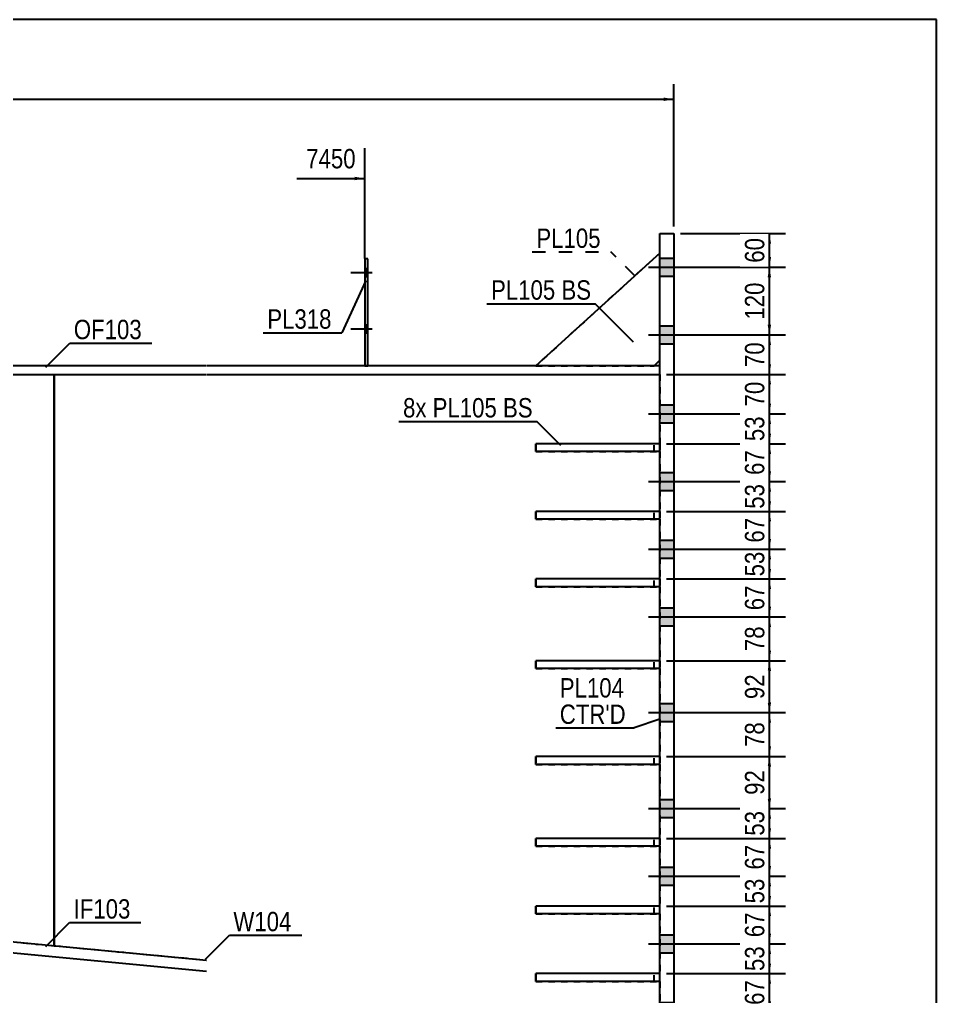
# Model space of a CAD drawing. Header units: millimetres. Extents: x -275 to 137, y -158 to 129.
# Drawn here: x 2 to 137.4, y -15 to 129.4 of the extents above; entities that cross this region are included whole.
import ezdxf

# ---------------------------------------------------------------- set-up
doc = ezdxf.new("R2010")
doc.units = ezdxf.units.MM
doc.linetypes.add('DXK_LINE_DOT1', pattern=[1.8814, 0.9407, -0.9407])
doc.linetypes.add('DXK_LINE_DOT2', pattern=[3.9198, 1.9599, -1.9599])
doc.styles.add('Arial Narrow', font='ARIALN.TTF', dxfattribs={"height": 0.2})

# ---------------------------------------------------------------- blocks, each defined once
blk = doc.blocks.new('Unknown-622979639-1210')
at = {"color": 5, "linetype": 'Continuous'}
for p, q in [((137.44, 129.41), (-272.56, 129.41)), ((137.44, -157.59), (137.44, 129.41))]:
    blk.add_line(p, q, dxfattribs=at)
blk = doc.blocks.new('Part-622979639-1772 - 1510')
at = {"color": 2, "linetype": 'Continuous'}
for p, q in [((53.41, 94.04), (52.99, 94.04)), ((52.99, 94.04), (52.99, 78.21)), ((53.41, 78.21), (53.41, 94.04))]:
    blk.add_line(p, q, dxfattribs=at)
at = {"color": 7, "linetype": 'DXK_LINE_DOT1'}
blk.add_line((52.99, 78.21), (53.41, 78.21), dxfattribs=at)
blk = doc.blocks.new('Part-622979639-1651 - 1510')
at = {"color": 7, "linetype": 'DXK_LINE_DOT1'}
for p, q in [((96.55, 46.71), (78.22, 46.71)), ((78.22, 46.71), (78.22, 45.54)), ((78.22, 45.54), (96.55, 45.54))]:
    blk.add_line(p, q, dxfattribs=at)
blk = doc.blocks.new('Part-622979639-1587 - 1510')
at = {"color": 7, "linetype": 'DXK_LINE_DOT1'}
for p, q in [((96.55, 94.87), (78.22, 78.21)), ((95.72, 78.21), (96.55, 79.04))]:
    blk.add_line(p, q, dxfattribs=at)
blk = doc.blocks.new('Part-622979639-1666 - 1510')
at = {"color": 2, "linetype": 'Continuous'}
for p, q in [((78.22, 19.29), (78.22, 20.46)), ((96.55, 20.46), (78.22, 20.46)), ((96.55, 19.29), (78.22, 19.29))]:
    blk.add_line(p, q, dxfattribs=at)
at = {"color": 7, "linetype": 'DXK_LINE_DOT1'}
for p, q in [((95.72, 19.29), (95.72, 20.46)), ((96.55, 20.46), (96.55, 19.29))]:
    blk.add_line(p, q, dxfattribs=at)
blk = doc.blocks.new('Part-622979639-1671 - 1510')
at = {"color": 7, "linetype": 'DXK_LINE_DOT1'}
for p, q in [((96.55, 20.46), (78.22, 20.46)), ((78.22, 20.46), (78.22, 19.29)), ((78.22, 19.29), (96.55, 19.29))]:
    blk.add_line(p, q, dxfattribs=at)
blk = doc.blocks.new('Part-622979639-1757 - 1510')
at = {"color": 2, "linetype": 'Continuous'}
for p, q in [((-17.94, 78.21), (-17.94, 76.96)), ((29.56, 78.21), (-17.94, 78.21)), ((96.55, 78.21), (29.66, 78.21)), ((-17.94, 76.96), (29.56, 76.96)), ((29.66, 76.96), (96.55, 76.96))]:
    blk.add_line(p, q, dxfattribs=at)
at = {"color": 7, "linetype": 'DXK_LINE_DOT1'}
blk.add_line((96.55, 76.96), (96.55, 78.21), dxfattribs=at)
blk = doc.blocks.new('Part-622979639-1565 - 1510')
at = {"color": 2, "linetype": 'Continuous'}
for p, q in [((96.55, 94.87), (78.22, 78.21)), ((95.72, 78.21), (96.55, 79.04))]:
    blk.add_line(p, q, dxfattribs=at)
at = {"color": 7, "linetype": 'DXK_LINE_DOT1'}
for p, q in [((96.55, 79.04), (96.55, 94.87)), ((78.22, 78.21), (95.72, 78.21))]:
    blk.add_line(p, q, dxfattribs=at)
blk = doc.blocks.new('Part-622979639-1794 - 1510')
at = {"color": 7, "linetype": 'DXK_LINE_DOT1'}
for p, q in [((-249.58, 76.96), (-195.58, 76.96)), ((-249.58, 39.46), (-249.58, 76.96)), ((-195.48, 76.96), (-148.3, 76.96)), ((-148.2, 76.96), (-40.7, 76.96)), ((-40.6, 76.96), (7.06, 76.96)), ((-249.33, 39.43), (-195.58, 34.38)), ((-195.48, 18.71), (-148.3, 14.27)), ((-148.2, 10.18), (-40.7, 0.07)), ((-40.6, -3.02), (7.06, -7.5))]:
    blk.add_line(p, q, dxfattribs=at)
at = {"color": 2, "linetype": 'Continuous'}
for p, q in [((7.06, -7.5), (7.06, 76.96)), ((-249.33, 39.43), (-249.58, 39.46))]:
    blk.add_line(p, q, dxfattribs=at)
blk = doc.blocks.new('Part-622979639-1609 - 1510')
at = {"color": 2, "linetype": 'Continuous'}
for p, q in [((78.22, 65.54), (78.22, 66.71)), ((96.55, 66.71), (78.22, 66.71)), ((96.55, 65.54), (78.22, 65.54))]:
    blk.add_line(p, q, dxfattribs=at)
at = {"color": 7, "linetype": 'DXK_LINE_DOT1'}
for p, q in [((95.72, 65.54), (95.72, 66.71)), ((96.55, 66.71), (96.55, 65.54))]:
    blk.add_line(p, q, dxfattribs=at)
blk = doc.blocks.new('Part-622979639-1631 - 1510')
at = {"color": 7, "linetype": 'DXK_LINE_DOT1'}
for p, q in [((96.55, 66.71), (78.22, 66.71)), ((78.22, 66.71), (78.22, 65.54)), ((78.22, 65.54), (96.55, 65.54))]:
    blk.add_line(p, q, dxfattribs=at)
blk = doc.blocks.new('Part-622979639-1636 - 1510')
at = {"color": 2, "linetype": 'Continuous'}
for p, q in [((78.22, 55.54), (78.22, 56.71)), ((96.55, 56.71), (78.22, 56.71)), ((96.55, 55.54), (78.22, 55.54))]:
    blk.add_line(p, q, dxfattribs=at)
at = {"color": 7, "linetype": 'DXK_LINE_DOT1'}
for p, q in [((95.72, 55.54), (95.72, 56.71)), ((96.55, 56.71), (96.55, 55.54))]:
    blk.add_line(p, q, dxfattribs=at)
blk = doc.blocks.new('Part-622979639-1641 - 1510')
at = {"color": 7, "linetype": 'DXK_LINE_DOT1'}
for p, q in [((96.55, 56.71), (78.22, 56.71)), ((78.22, 56.71), (78.22, 55.54)), ((78.22, 55.54), (96.55, 55.54))]:
    blk.add_line(p, q, dxfattribs=at)
blk = doc.blocks.new('Part-622979639-1646 - 1510')
at = {"color": 2, "linetype": 'Continuous'}
for p, q in [((78.22, 45.54), (78.22, 46.71)), ((96.55, 46.71), (78.22, 46.71)), ((96.55, 45.54), (78.22, 45.54))]:
    blk.add_line(p, q, dxfattribs=at)
at = {"color": 7, "linetype": 'DXK_LINE_DOT1'}
for p, q in [((95.72, 45.54), (95.72, 46.71)), ((96.55, 46.71), (96.55, 45.54))]:
    blk.add_line(p, q, dxfattribs=at)
blk = doc.blocks.new('Part-622979639-1656 - 1510')
at = {"color": 2, "linetype": 'Continuous'}
for p, q in [((78.22, 33.46), (78.22, 34.62)), ((96.55, 34.62), (78.22, 34.62)), ((96.55, 33.46), (78.22, 33.46))]:
    blk.add_line(p, q, dxfattribs=at)
at = {"color": 7, "linetype": 'DXK_LINE_DOT1'}
for p, q in [((95.72, 33.46), (95.72, 34.62)), ((96.55, 34.62), (96.55, 33.46))]:
    blk.add_line(p, q, dxfattribs=at)
blk = doc.blocks.new('Part-622979639-1661 - 1510')
at = {"color": 7, "linetype": 'DXK_LINE_DOT1'}
for p, q in [((96.55, 34.62), (78.22, 34.62)), ((78.22, 34.62), (78.22, 33.46)), ((78.22, 33.46), (96.55, 33.46))]:
    blk.add_line(p, q, dxfattribs=at)
blk = doc.blocks.new('Part-622979639-1676 - 1510')
at = {"color": 2, "linetype": 'Continuous'}
for p, q in [((78.22, 7.21), (78.22, 8.37)), ((96.55, 8.37), (78.22, 8.37)), ((96.55, 7.21), (78.22, 7.21))]:
    blk.add_line(p, q, dxfattribs=at)
at = {"color": 7, "linetype": 'DXK_LINE_DOT1'}
for p, q in [((95.72, 7.21), (95.72, 8.37)), ((96.55, 8.37), (96.55, 7.21))]:
    blk.add_line(p, q, dxfattribs=at)
blk = doc.blocks.new('Part-622979639-1681 - 1510')
at = {"color": 7, "linetype": 'DXK_LINE_DOT1'}
for p, q in [((96.55, 8.37), (78.22, 8.37)), ((78.22, 8.37), (78.22, 7.21)), ((78.22, 7.21), (96.55, 7.21))]:
    blk.add_line(p, q, dxfattribs=at)
blk = doc.blocks.new('Part-622979639-1686 - 1510')
at = {"color": 2, "linetype": 'Continuous'}
for p, q in [((78.22, -2.79), (78.22, -1.63)), ((96.55, -1.63), (78.22, -1.63)), ((96.55, -2.79), (78.22, -2.79))]:
    blk.add_line(p, q, dxfattribs=at)
at = {"color": 7, "linetype": 'DXK_LINE_DOT1'}
for p, q in [((95.72, -2.79), (95.72, -1.63)), ((96.55, -2.79), (96.55, -1.63))]:
    blk.add_line(p, q, dxfattribs=at)
blk = doc.blocks.new('Part-622979639-1691 - 1510')
at = {"color": 7, "linetype": 'DXK_LINE_DOT1'}
for p, q in [((96.55, -1.63), (78.22, -1.63)), ((78.22, -1.63), (78.22, -2.79)), ((78.22, -2.79), (96.55, -2.79))]:
    blk.add_line(p, q, dxfattribs=at)
blk = doc.blocks.new('Part-622979639-1706 - 1510')
at = {"color": 7, "linetype": 'DXK_LINE_DOT1'}
for p, q in [((96.55, -11.63), (78.22, -11.63)), ((78.22, -11.63), (78.22, -12.79)), ((78.22, -12.79), (96.55, -12.79)), ((95.72, -12.79), (95.72, -11.63)), ((96.55, -12.79), (96.55, -11.63))]:
    blk.add_line(p, q, dxfattribs=at)
blk = doc.blocks.new('Part-622979639-1711 - 1510')
at = {"color": 2, "linetype": 'Continuous'}
for p, q in [((78.22, -12.79), (78.22, -11.63)), ((96.55, -11.63), (78.22, -11.63)), ((96.55, -12.79), (78.22, -12.79))]:
    blk.add_line(p, q, dxfattribs=at)
blk = doc.blocks.new('Bolt-622979639-1713 - 1510')
at = {"linetype": 'Continuous'}
for points in [[(53.41, 91.37), (53.41, 92.54), (52.99, 92.54), (52.99, 91.37)], [(53.41, 91.37), (53.41, 92.54), (52.99, 92.54), (52.99, 91.37)], [(53.41, 83.04), (53.41, 84.21), (52.99, 84.21), (52.99, 83.04)], [(53.41, 83.04), (53.41, 84.21), (52.99, 84.21), (52.99, 83.04)]]:
    blk.add_hatch(color=3, dxfattribs=at).paths.add_polyline_path(points)
at = {"color": 3, "linetype": 'Continuous'}
for p, q in [((53.41, 92.54), (52.99, 92.54)), ((53.41, 92.54), (52.99, 92.54)), ((54.08, 91.96), (50.91, 91.96)), ((54.08, 91.96), (50.91, 91.96)), ((53.41, 91.37), (52.99, 91.37)), ((53.41, 91.37), (52.99, 91.37)), ((53.41, 84.21), (52.99, 84.21)), ((53.41, 84.21), (52.99, 84.21)), ((54.08, 83.62), (50.91, 83.62)), ((54.08, 83.62), (50.91, 83.62)), ((53.41, 83.04), (52.99, 83.04)), ((53.41, 83.04), (52.99, 83.04))]:
    blk.add_line(p, q, dxfattribs=at)
blk = doc.blocks.new('Part-622979639-1816 - 1510')
at = {"color": 2, "linetype": 'Continuous'}
for p, q in [((-18.1, -6.81), (-17.94, -5.15)), ((-17.94, -5.15), (29.56, -9.62)), ((29.56, -11.29), (-18.1, -6.81)), ((29.66, -16.75), (96.55, -23.04)), ((96.4, -24.7), (29.66, -18.42)), ((96.55, -23.04), (96.4, -24.7))]:
    blk.add_line(p, q, dxfattribs=at)
blk = doc.blocks.new('Bolt-622979639-1778 - 1510')
at = {"linetype": 'Continuous'}
for points in [[(96.55, 94.12), (96.55, 91.46), (98.64, 91.46), (98.64, 94.12)], [(96.55, 94.12), (96.55, 91.46), (98.64, 91.46), (98.64, 94.12)], [(96.55, 94.12), (96.55, 91.46), (98.64, 91.46), (98.64, 94.12)], [(96.55, 94.12), (96.55, 91.46), (98.64, 91.46), (98.64, 94.12)], [(96.55, 84.12), (96.55, 81.46), (98.64, 81.46), (98.64, 84.12)], [(96.55, 84.12), (96.55, 81.46), (98.64, 81.46), (98.64, 84.12)], [(96.55, 84.12), (96.55, 81.46), (98.64, 81.46), (98.64, 84.12)], [(96.55, 84.12), (96.55, 81.46), (98.64, 81.46), (98.64, 84.12)], [(96.55, 72.46), (96.55, 69.79), (98.64, 69.79), (98.64, 72.46)], [(96.55, 72.46), (96.55, 69.79), (98.64, 69.79), (98.64, 72.46)], [(96.55, 72.46), (96.55, 69.79), (98.64, 69.79), (98.64, 72.46)], [(96.55, 72.46), (96.55, 69.79), (98.64, 69.79), (98.64, 72.46)], [(96.55, 62.46), (96.55, 59.79), (98.64, 59.79), (98.64, 62.46)], [(96.55, 62.46), (96.55, 59.79), (98.64, 59.79), (98.64, 62.46)], [(96.55, 62.46), (96.55, 59.79), (98.64, 59.79), (98.64, 62.46)], [(96.55, 62.46), (96.55, 59.79), (98.64, 59.79), (98.64, 62.46)], [(96.55, 52.46), (96.55, 49.79), (98.64, 49.79), (98.64, 52.46)], [(96.55, 52.46), (96.55, 49.79), (98.64, 49.79), (98.64, 52.46)], [(96.55, 52.46), (96.55, 49.79), (98.64, 49.79), (98.64, 52.46)], [(96.55, 52.46), (96.55, 49.79), (98.64, 49.79), (98.64, 52.46)], [(96.55, 42.46), (96.55, 39.79), (98.64, 39.79), (98.64, 42.46)], [(96.55, 42.46), (96.55, 39.79), (98.64, 39.79), (98.64, 42.46)], [(96.55, 42.46), (96.55, 39.79), (98.64, 39.79), (98.64, 42.46)], [(96.55, 42.46), (96.55, 39.79), (98.64, 39.79), (98.64, 42.46)], [(96.55, 28.29), (96.55, 25.62), (98.64, 25.62), (98.64, 28.29)], [(96.55, 28.29), (96.55, 25.62), (98.64, 25.62), (98.64, 28.29)], [(96.55, 28.29), (96.55, 25.62), (98.64, 25.62), (98.64, 28.29)], [(96.55, 28.29), (96.55, 25.62), (98.64, 25.62), (98.64, 28.29)], [(96.55, 14.12), (96.55, 11.46), (98.64, 11.46), (98.64, 14.12)], [(96.55, 14.12), (96.55, 11.46), (98.64, 11.46), (98.64, 14.12)], [(96.55, 14.12), (96.55, 11.46), (98.64, 11.46), (98.64, 14.12)], [(96.55, 14.12), (96.55, 11.46), (98.64, 11.46), (98.64, 14.12)], [(96.55, 4.12), (96.55, 1.46), (98.64, 1.46), (98.64, 4.12)], [(96.55, 4.12), (96.55, 1.46), (98.64, 1.46), (98.64, 4.12)], [(96.55, 4.12), (96.55, 1.46), (98.64, 1.46), (98.64, 4.12)], [(96.55, 4.12), (96.55, 1.46), (98.64, 1.46), (98.64, 4.12)], [(96.55, -5.88), (96.55, -8.54), (98.64, -8.54), (98.64, -5.88)], [(96.55, -5.88), (96.55, -8.54), (98.64, -8.54), (98.64, -5.88)], [(96.55, -5.88), (96.55, -8.54), (98.64, -8.54), (98.64, -5.88)], [(96.55, -5.88), (96.55, -8.54), (98.64, -8.54), (98.64, -5.88)], [(96.55, -15.88), (96.55, -18.54), (98.64, -18.54), (98.64, -15.88)], [(96.55, -15.88), (96.55, -18.54), (98.64, -18.54), (98.64, -15.88)], [(96.55, -15.88), (96.55, -18.54), (98.64, -18.54), (98.64, -15.88)], [(96.55, -15.88), (96.55, -18.54), (98.64, -18.54), (98.64, -15.88)], [(96.55, -27.54), (96.55, -30.21), (98.64, -30.21), (98.64, -27.54)], [(96.55, -27.54), (96.55, -30.21), (98.64, -30.21), (98.64, -27.54)], [(96.55, -27.54), (96.55, -30.21), (98.64, -30.21), (98.64, -27.54)], [(96.55, -27.54), (96.55, -30.21), (98.64, -30.21), (98.64, -27.54)], [(96.55, -37.54), (96.55, -40.21), (98.64, -40.21), (98.64, -37.54)], [(96.55, -37.54), (96.55, -40.21), (98.64, -40.21), (98.64, -37.54)], [(96.55, -37.54), (96.55, -40.21), (98.64, -40.21), (98.64, -37.54)], [(96.55, -37.54), (96.55, -40.21), (98.64, -40.21), (98.64, -37.54)]]:
    blk.add_hatch(color=3, dxfattribs=at).paths.add_polyline_path(points)
at = {"color": 3, "linetype": 'Continuous'}
for p, q in [((96.55, 94.12), (98.64, 94.12)), ((96.55, 94.12), (98.64, 94.12)), ((96.55, 94.12), (98.64, 94.12)), ((96.55, 94.12), (98.64, 94.12)), ((94.91, 92.79), (104.89, 92.79)), ((94.91, 92.79), (104.89, 92.79)), ((94.91, 92.79), (104.89, 92.79)), ((94.91, 92.79), (104.89, 92.79)), ((96.55, 91.46), (98.64, 91.46)), ((96.55, 91.46), (98.64, 91.46)), ((96.55, 91.46), (98.64, 91.46)), ((96.55, 91.46), (98.64, 91.46)), ((96.55, 84.12), (98.64, 84.12)), ((96.55, 84.12), (98.64, 84.12)), ((96.55, 84.12), (98.64, 84.12)), ((96.55, 84.12), (98.64, 84.12)), ((94.91, 82.79), (104.89, 82.79)), ((94.91, 82.79), (104.89, 82.79)), ((94.91, 82.79), (104.89, 82.79)), ((94.91, 82.79), (104.89, 82.79)), ((96.55, 81.46), (98.64, 81.46)), ((96.55, 81.46), (98.64, 81.46)), ((96.55, 81.46), (98.64, 81.46)), ((96.55, 81.46), (98.64, 81.46)), ((96.55, 72.46), (98.64, 72.46)), ((96.55, 72.46), (98.64, 72.46)), ((96.55, 72.46), (98.64, 72.46)), ((96.55, 72.46), (98.64, 72.46)), ((94.91, 71.12), (104.89, 71.12)), ((94.91, 71.12), (104.89, 71.12)), ((94.91, 71.12), (104.89, 71.12)), ((94.91, 71.12), (104.89, 71.12)), ((96.55, 69.79), (98.64, 69.79)), ((96.55, 69.79), (98.64, 69.79)), ((96.55, 69.79), (98.64, 69.79)), ((96.55, 69.79), (98.64, 69.79)), ((96.55, 62.46), (98.64, 62.46)), ((96.55, 62.46), (98.64, 62.46)), ((96.55, 62.46), (98.64, 62.46)), ((96.55, 62.46), (98.64, 62.46)), ((94.91, 61.12), (104.89, 61.12)), ((94.91, 61.12), (104.89, 61.12)), ((94.91, 61.12), (104.89, 61.12)), ((94.91, 61.12), (104.89, 61.12)), ((96.55, 59.79), (98.64, 59.79)), ((96.55, 59.79), (98.64, 59.79)), ((96.55, 59.79), (98.64, 59.79)), ((96.55, 59.79), (98.64, 59.79)), ((96.55, 52.46), (98.64, 52.46)), ((96.55, 52.46), (98.64, 52.46)), ((96.55, 52.46), (98.64, 52.46)), ((96.55, 52.46), (98.64, 52.46)), ((94.91, 51.12), (104.89, 51.12)), ((94.91, 51.12), (104.89, 51.12)), ((94.91, 51.12), (104.89, 51.12)), ((94.91, 51.12), (104.89, 51.12)), ((96.55, 49.79), (98.64, 49.79)), ((96.55, 49.79), (98.64, 49.79)), ((96.55, 49.79), (98.64, 49.79)), ((96.55, 49.79), (98.64, 49.79)), ((96.55, 42.46), (98.64, 42.46)), ((96.55, 42.46), (98.64, 42.46)), ((96.55, 42.46), (98.64, 42.46)), ((96.55, 42.46), (98.64, 42.46)), ((94.91, 41.12), (104.89, 41.12)), ((94.91, 41.12), (104.89, 41.12)), ((94.91, 41.12), (104.89, 41.12)), ((94.91, 41.12), (104.89, 41.12)), ((96.55, 39.79), (98.64, 39.79)), ((96.55, 39.79), (98.64, 39.79)), ((96.55, 39.79), (98.64, 39.79)), ((96.55, 39.79), (98.64, 39.79)), ((96.55, 28.29), (98.64, 28.29)), ((96.55, 28.29), (98.64, 28.29)), ((96.55, 28.29), (98.64, 28.29)), ((96.55, 28.29), (98.64, 28.29)), ((94.91, 26.96), (104.89, 26.96)), ((94.91, 26.96), (104.89, 26.96)), ((94.91, 26.96), (104.89, 26.96)), ((94.91, 26.96), (104.89, 26.96)), ((96.55, 25.62), (98.64, 25.62)), ((96.55, 25.62), (98.64, 25.62)), ((96.55, 25.62), (98.64, 25.62)), ((96.55, 25.62), (98.64, 25.62)), ((96.55, 14.12), (98.64, 14.12)), ((96.55, 14.12), (98.64, 14.12)), ((96.55, 14.12), (98.64, 14.12)), ((96.55, 14.12), (98.64, 14.12)), ((94.91, 12.79), (104.89, 12.79)), ((94.91, 12.79), (104.89, 12.79)), ((94.91, 12.79), (104.89, 12.79)), ((94.91, 12.79), (104.89, 12.79)), ((96.55, 11.46), (98.64, 11.46)), ((96.55, 11.46), (98.64, 11.46)), ((96.55, 11.46), (98.64, 11.46)), ((96.55, 11.46), (98.64, 11.46)), ((96.55, 4.12), (98.64, 4.12)), ((96.55, 4.12), (98.64, 4.12)), ((96.55, 4.12), (98.64, 4.12)), ((96.55, 4.12), (98.64, 4.12)), ((94.91, 2.79), (104.89, 2.79)), ((94.91, 2.79), (104.89, 2.79)), ((94.91, 2.79), (104.89, 2.79)), ((94.91, 2.79), (104.89, 2.79)), ((96.55, 1.46), (98.64, 1.46)), ((96.55, 1.46), (98.64, 1.46)), ((96.55, 1.46), (98.64, 1.46)), ((96.55, 1.46), (98.64, 1.46)), ((94.91, -7.21), (104.89, -7.21)), ((94.91, -7.21), (104.89, -7.21)), ((94.91, -7.21), (104.89, -7.21)), ((94.91, -7.21), (104.89, -7.21)), ((96.55, -5.88), (98.64, -5.88)), ((96.55, -5.88), (98.64, -5.88)), ((96.55, -5.88), (98.64, -5.88)), ((96.55, -5.88), (98.64, -5.88)), ((96.55, -8.54), (98.64, -8.54)), ((96.55, -8.54), (98.64, -8.54)), ((96.55, -8.54), (98.64, -8.54)), ((96.55, -8.54), (98.64, -8.54)), ((96.55, -15.88), (98.64, -15.88)), ((96.55, -15.88), (98.64, -15.88)), ((96.55, -15.88), (98.64, -15.88)), ((96.55, -15.88), (98.64, -15.88)), ((94.91, -17.21), (104.89, -17.21)), ((94.91, -17.21), (104.89, -17.21)), ((94.91, -17.21), (104.89, -17.21)), ((94.91, -17.21), (104.89, -17.21)), ((96.55, -18.54), (98.64, -18.54)), ((96.55, -18.54), (98.64, -18.54)), ((96.55, -18.54), (98.64, -18.54)), ((96.55, -18.54), (98.64, -18.54)), ((94.91, -28.88), (104.89, -28.88)), ((94.91, -28.88), (104.89, -28.88)), ((94.91, -28.88), (104.89, -28.88)), ((94.91, -28.88), (104.89, -28.88)), ((96.55, -27.54), (98.64, -27.54)), ((96.55, -27.54), (98.64, -27.54)), ((96.55, -27.54), (98.64, -27.54)), ((96.55, -27.54), (98.64, -27.54)), ((96.55, -30.21), (98.64, -30.21)), ((96.55, -30.21), (98.64, -30.21)), ((96.55, -30.21), (98.64, -30.21)), ((96.55, -30.21), (98.64, -30.21)), ((96.55, -37.54), (98.64, -37.54)), ((96.55, -37.54), (98.64, -37.54)), ((96.55, -37.54), (98.64, -37.54)), ((96.55, -37.54), (98.64, -37.54)), ((94.91, -38.88), (104.89, -38.88)), ((94.91, -38.88), (104.89, -38.88)), ((94.91, -38.88), (104.89, -38.88)), ((94.91, -38.88), (104.89, -38.88)), ((96.55, -40.21), (98.64, -40.21)), ((96.55, -40.21), (98.64, -40.21)), ((96.55, -40.21), (98.64, -40.21)), ((96.55, -40.21), (98.64, -40.21))]:
    blk.add_line(p, q, dxfattribs=at)
blk = doc.blocks.new('Part-622979639-1921 - 1510')
at = {"color": 2, "linetype": 'Continuous'}
for p, q in [((96.55, 97.79), (98.64, 97.79)), ((96.55, -43.88), (96.55, 97.79)), ((98.64, 97.79), (98.64, -43.88)), ((98.64, -43.88), (96.55, -43.88))]:
    blk.add_line(p, q, dxfattribs=at)
blk = doc.blocks.new('Part-622979639-2056 - 1510')
at = {"color": 2, "linetype": 'Continuous'}
blk.add_line((7.06, 76.96), (7.06, -7.5), dxfattribs=at)
at = {"color": 7, "linetype": 'DXK_LINE_DOT1'}
for p, q in [((7.06, 76.96), (29.56, 76.96)), ((29.66, 76.96), (96.55, 76.96)), ((96.55, 76.96), (96.55, 66.71)), ((96.55, 65.54), (96.55, 56.71)), ((96.55, 55.54), (96.55, 46.71)), ((96.55, 45.54), (96.55, 34.62)), ((96.55, 33.46), (96.55, 20.46)), ((96.55, 19.29), (96.55, 8.37)), ((96.55, 7.21), (96.55, -1.63)), ((96.55, -2.79), (96.55, -11.63)), ((7.06, -7.5), (29.56, -9.62)), ((96.55, -12.79), (96.55, -23.04)), ((29.66, -16.75), (96.55, -23.04))]:
    blk.add_line(p, q, dxfattribs=at)
blk = doc.blocks.new('StraightDimension-622979639-2486 - 1510')
at = {"linetype": 'Continuous'}
for points in [[(112.5, 65.21), (112.75, 66.71), (113, 65.21)], [(113, 62.62), (112.75, 61.12), (112.5, 62.62)]]:
    blk.add_hatch(color=7, dxfattribs=at).paths.add_polyline_path(points)
at = {"color": 7, "linetype": 'Continuous'}
for p, q in [((97.55, 66.71), (115.15, 66.71)), ((112.75, 61.12), (112.75, 66.71)), ((97.55, 61.12), (115.15, 61.12))]:
    blk.add_line(p, q, dxfattribs=at)
at = {"color": 0}
blk.add_wipeout([(112.6, 66.34), (108.4, 66.34), (108.4, 61.49), (112.6, 61.49)], dxfattribs=at)
at = {"color": 3, "style": 'Arial Narrow'}
blk.add_text('67', height=2.863, rotation=90.0002, dxfattribs=at).set_placement((112, 62.09))
blk = doc.blocks.new('StraightDimension-622979639-2525 - 1510')
at = {"linetype": 'Continuous'}
for points in [[(112.5, 49.62), (112.75, 51.12), (113, 49.62)], [(113, 48.21), (112.75, 46.71), (112.5, 48.21)]]:
    blk.add_hatch(color=7, dxfattribs=at).paths.add_polyline_path(points)
at = {"color": 7, "linetype": 'Continuous'}
for p, q in [((97.55, 51.12), (115.15, 51.12)), ((112.75, 46.71), (112.75, 51.12)), ((97.55, 46.71), (115.15, 46.71))]:
    blk.add_line(p, q, dxfattribs=at)
at = {"color": 0}
blk.add_wipeout([(112.6, 51.34), (108.4, 51.34), (108.4, 46.49), (112.6, 46.49)], dxfattribs=at)
at = {"color": 3, "style": 'Arial Narrow'}
blk.add_text('53', height=2.863, rotation=90.0002, dxfattribs=at).set_placement((112, 47.09))
blk = doc.blocks.new('StraightDimension-622979639-2307 - 1510')
at = {"linetype": 'Continuous'}
for points in [[(112.5, 39.62), (112.75, 41.12), (113, 39.62)], [(113, 36.12), (112.75, 34.62), (112.5, 36.12)]]:
    blk.add_hatch(color=7, dxfattribs=at).paths.add_polyline_path(points)
at = {"color": 7, "linetype": 'Continuous'}
for p, q in [((97.55, 41.12), (115.15, 41.12)), ((112.75, 34.62), (112.75, 41.12)), ((97.55, 34.62), (115.15, 34.62))]:
    blk.add_line(p, q, dxfattribs=at)
at = {"color": 0}
blk.add_wipeout([(112.6, 40.3), (108.4, 40.3), (108.4, 35.45), (112.6, 35.45)], dxfattribs=at)
at = {"color": 3, "style": 'Arial Narrow'}
blk.add_text('78', height=2.863, rotation=90.0002, dxfattribs=at).set_placement((112, 36.05))
blk = doc.blocks.new('StraightDimension-622979639-2322 - 1510')
at = {"linetype": 'Continuous'}
for points in [[(112.5, 33.12), (112.75, 34.62), (113, 33.12)], [(113, 28.46), (112.75, 26.96), (112.5, 28.46)]]:
    blk.add_hatch(color=7, dxfattribs=at).paths.add_polyline_path(points)
at = {"color": 7, "linetype": 'Continuous'}
for p, q in [((97.55, 34.62), (115.15, 34.62)), ((112.75, 26.96), (112.75, 34.62)), ((97.55, 26.96), (115.15, 26.96))]:
    blk.add_line(p, q, dxfattribs=at)
at = {"color": 0}
blk.add_wipeout([(112.6, 33.22), (108.4, 33.22), (108.4, 28.36), (112.6, 28.36)], dxfattribs=at)
at = {"color": 3, "style": 'Arial Narrow'}
blk.add_text('92', height=2.863, rotation=90.0002, dxfattribs=at).set_placement((112, 28.96))
blk = doc.blocks.new('StraightDimension-622979639-2336 - 1510')
at = {"linetype": 'Continuous'}
for points in [[(112.5, 25.46), (112.75, 26.96), (113, 25.46)], [(113, 21.96), (112.75, 20.46), (112.5, 21.96)]]:
    blk.add_hatch(color=7, dxfattribs=at).paths.add_polyline_path(points)
at = {"color": 7, "linetype": 'Continuous'}
for p, q in [((97.55, 26.96), (115.15, 26.96)), ((112.75, 20.46), (112.75, 26.96)), ((97.55, 20.46), (115.15, 20.46))]:
    blk.add_line(p, q, dxfattribs=at)
at = {"color": 0}
blk.add_wipeout([(112.6, 26.14), (108.4, 26.14), (108.4, 21.28), (112.6, 21.28)], dxfattribs=at)
at = {"color": 3, "style": 'Arial Narrow'}
blk.add_text('78', height=2.863, rotation=90.0002, dxfattribs=at).set_placement((112, 21.88))
blk = doc.blocks.new('StraightDimension-622979639-2350 - 1510')
at = {"linetype": 'Continuous'}
for points in [[(112.5, 18.96), (112.75, 20.46), (113, 18.96)], [(113, 14.29), (112.75, 12.79), (112.5, 14.29)]]:
    blk.add_hatch(color=7, dxfattribs=at).paths.add_polyline_path(points)
at = {"color": 7, "linetype": 'Continuous'}
for p, q in [((97.55, 20.46), (115.15, 20.46)), ((112.75, 12.79), (112.75, 20.46)), ((97.55, 12.79), (115.15, 12.79))]:
    blk.add_line(p, q, dxfattribs=at)
at = {"color": 0}
blk.add_wipeout([(112.6, 19.05), (108.4, 19.05), (108.4, 14.2), (112.6, 14.2)], dxfattribs=at)
at = {"color": 3, "style": 'Arial Narrow'}
blk.add_text('92', height=2.863, rotation=90.0002, dxfattribs=at).set_placement((112, 14.8))
blk = doc.blocks.new('StraightDimension-622979639-2363 - 1510')
at = {"linetype": 'Continuous'}
for points in [[(112.5, 11.29), (112.75, 12.79), (113, 11.29)], [(113, 9.87), (112.75, 8.37), (112.5, 9.87)]]:
    blk.add_hatch(color=7, dxfattribs=at).paths.add_polyline_path(points)
at = {"color": 7, "linetype": 'Continuous'}
for p, q in [((97.55, 12.79), (115.15, 12.79)), ((112.75, 8.37), (112.75, 12.79)), ((97.55, 8.37), (115.15, 8.37))]:
    blk.add_line(p, q, dxfattribs=at)
at = {"color": 0}
blk.add_wipeout([(112.6, 13.01), (108.4, 13.01), (108.4, 8.15), (112.6, 8.15)], dxfattribs=at)
at = {"color": 3, "style": 'Arial Narrow'}
blk.add_text('53', height=2.863, rotation=90.0002, dxfattribs=at).set_placement((112, 8.76))
blk = doc.blocks.new('StraightDimension-622979639-2376 - 1510')
at = {"linetype": 'Continuous'}
for points in [[(112.5, 6.87), (112.75, 8.37), (113, 6.87)], [(113, 4.29), (112.75, 2.79), (112.5, 4.29)]]:
    blk.add_hatch(color=7, dxfattribs=at).paths.add_polyline_path(points)
at = {"color": 7, "linetype": 'Continuous'}
for p, q in [((97.55, 8.37), (115.15, 8.37)), ((112.75, 2.79), (112.75, 8.37)), ((97.55, 2.79), (115.15, 2.79))]:
    blk.add_line(p, q, dxfattribs=at)
at = {"color": 0}
blk.add_wipeout([(112.6, 8.01), (108.4, 8.01), (108.4, 3.15), (112.6, 3.15)], dxfattribs=at)
at = {"color": 3, "style": 'Arial Narrow'}
blk.add_text('67', height=2.863, rotation=90.0002, dxfattribs=at).set_placement((112, 3.76))
blk = doc.blocks.new('StraightDimension-622979639-2389 - 1510')
at = {"linetype": 'Continuous'}
for points in [[(112.5, 1.29), (112.75, 2.79), (113, 1.29)], [(113, -0.13), (112.75, -1.63), (112.5, -0.13)]]:
    blk.add_hatch(color=7, dxfattribs=at).paths.add_polyline_path(points)
at = {"color": 7, "linetype": 'Continuous'}
for p, q in [((97.55, 2.79), (115.15, 2.79)), ((112.75, -1.63), (112.75, 2.79)), ((97.55, -1.63), (115.15, -1.63))]:
    blk.add_line(p, q, dxfattribs=at)
at = {"color": 0}
blk.add_wipeout([(112.6, 3.01), (108.4, 3.01), (108.4, -1.85), (112.6, -1.85)], dxfattribs=at)
at = {"color": 3, "style": 'Arial Narrow'}
blk.add_text('53', height=2.863, rotation=90.0002, dxfattribs=at).set_placement((112, -1.24))
blk = doc.blocks.new('StraightDimension-622979639-2402 - 1510')
at = {"linetype": 'Continuous'}
for points in [[(112.5, -3.13), (112.75, -1.63), (113, -3.13)], [(113, -5.71), (112.75, -7.21), (112.5, -5.71)]]:
    blk.add_hatch(color=7, dxfattribs=at).paths.add_polyline_path(points)
at = {"color": 7, "linetype": 'Continuous'}
for p, q in [((97.55, -1.63), (115.15, -1.63)), ((112.75, -7.21), (112.75, -1.63)), ((97.55, -7.21), (115.15, -7.21))]:
    blk.add_line(p, q, dxfattribs=at)
at = {"color": 0}
blk.add_wipeout([(112.6, -1.99), (108.4, -1.99), (108.4, -6.85), (112.6, -6.85)], dxfattribs=at)
at = {"color": 3, "style": 'Arial Narrow'}
blk.add_text('67', height=2.863, rotation=90.0002, dxfattribs=at).set_placement((112, -6.24))
blk = doc.blocks.new('StraightDimension-622979639-2415 - 1510')
at = {"linetype": 'Continuous'}
for points in [[(112.5, -8.71), (112.75, -7.21), (113, -8.71)], [(113, -10.13), (112.75, -11.63), (112.5, -10.13)]]:
    blk.add_hatch(color=7, dxfattribs=at).paths.add_polyline_path(points)
at = {"color": 7, "linetype": 'Continuous'}
for p, q in [((97.55, -7.21), (115.15, -7.21)), ((112.75, -11.63), (112.75, -7.21)), ((97.55, -11.63), (115.15, -11.63))]:
    blk.add_line(p, q, dxfattribs=at)
at = {"color": 0}
blk.add_wipeout([(112.6, -6.99), (108.4, -6.99), (108.4, -11.85), (112.6, -11.85)], dxfattribs=at)
at = {"color": 3, "style": 'Arial Narrow'}
blk.add_text('53', height=2.863, rotation=90.0002, dxfattribs=at).set_placement((112, -11.24))
blk = doc.blocks.new('StraightDimension-622979639-2428 - 1510')
at = {"linetype": 'Continuous'}
for points in [[(112.5, -13.13), (112.75, -11.63), (113, -13.13)], [(113, -15.71), (112.75, -17.21), (112.5, -15.71)]]:
    blk.add_hatch(color=7, dxfattribs=at).paths.add_polyline_path(points)
at = {"color": 7, "linetype": 'Continuous'}
for p, q in [((97.55, -11.63), (115.15, -11.63)), ((112.75, -17.21), (112.75, -11.63)), ((97.48, -17.21), (115.15, -17.21))]:
    blk.add_line(p, q, dxfattribs=at)
at = {"color": 0}
blk.add_wipeout([(112.6, -11.99), (108.4, -11.99), (108.4, -16.85), (112.6, -16.85)], dxfattribs=at)
at = {"color": 3, "style": 'Arial Narrow'}
blk.add_text('67', height=2.863, rotation=90.0002, dxfattribs=at).set_placement((112, -16.24))
blk = doc.blocks.new('StraightDimension-622979639-2459 - 1510')
at = {"linetype": 'Continuous'}
for points in [[(112.5, 81.28), (112.75, 82.78), (113, 81.28)], [(113, 78.46), (112.75, 76.96), (112.5, 78.46)]]:
    blk.add_hatch(color=7, dxfattribs=at).paths.add_polyline_path(points)
at = {"color": 7, "linetype": 'Continuous'}
for p, q in [((97.55, 82.78), (115.15, 82.78)), ((112.75, 76.96), (112.75, 82.78)), ((97.55, 76.96), (115.15, 76.96))]:
    blk.add_line(p, q, dxfattribs=at)
at = {"color": 0}
blk.add_wipeout([(112.6, 82.3), (108.4, 82.3), (108.4, 77.44), (112.6, 77.44)], dxfattribs=at)
at = {"color": 3, "style": 'Arial Narrow'}
blk.add_text('70', height=2.863, rotation=90.0002, dxfattribs=at).set_placement((112, 78.04))
blk = doc.blocks.new('StraightDimension-622979639-2467 - 1510')
at = {"linetype": 'Continuous'}
for points in [[(112.5, 75.46), (112.75, 76.96), (113, 75.46)], [(113, 72.63), (112.75, 71.13), (112.5, 72.63)]]:
    blk.add_hatch(color=7, dxfattribs=at).paths.add_polyline_path(points)
at = {"color": 7, "linetype": 'Continuous'}
for p, q in [((97.55, 76.96), (115.15, 76.96)), ((112.75, 71.13), (112.75, 76.96)), ((97.55, 71.13), (115.15, 71.13))]:
    blk.add_line(p, q, dxfattribs=at)
at = {"color": 0}
blk.add_wipeout([(112.6, 76.47), (108.4, 76.47), (108.4, 71.62), (112.6, 71.62)], dxfattribs=at)
at = {"color": 3, "style": 'Arial Narrow'}
blk.add_text('70', height=2.863, rotation=90.0002, dxfattribs=at).set_placement((112, 72.22))
blk = doc.blocks.new('StraightDimension-622979639-2475 - 1510')
at = {"linetype": 'Continuous'}
for points in [[(112.5, 69.63), (112.75, 71.13), (113, 69.63)], [(113, 68.21), (112.75, 66.71), (112.5, 68.21)]]:
    blk.add_hatch(color=7, dxfattribs=at).paths.add_polyline_path(points)
at = {"color": 7, "linetype": 'Continuous'}
for p, q in [((97.55, 71.13), (115.15, 71.13)), ((112.75, 66.71), (112.75, 71.13)), ((97.55, 66.71), (115.15, 66.71))]:
    blk.add_line(p, q, dxfattribs=at)
at = {"color": 0}
blk.add_wipeout([(112.6, 71.35), (108.4, 71.35), (108.4, 66.49), (112.6, 66.49)], dxfattribs=at)
at = {"color": 3, "style": 'Arial Narrow'}
blk.add_text('53', height=2.863, rotation=90.0002, dxfattribs=at).set_placement((112, 67.09))
blk = doc.blocks.new('StraightDimension-622979639-2499 - 1510')
at = {"linetype": 'Continuous'}
for points in [[(112.5, 59.62), (112.75, 61.12), (113, 59.62)], [(113, 58.21), (112.75, 56.71), (112.5, 58.21)]]:
    blk.add_hatch(color=7, dxfattribs=at).paths.add_polyline_path(points)
at = {"color": 7, "linetype": 'Continuous'}
for p, q in [((97.55, 61.12), (115.15, 61.12)), ((112.75, 56.71), (112.75, 61.12)), ((97.55, 56.71), (115.15, 56.71))]:
    blk.add_line(p, q, dxfattribs=at)
at = {"color": 0}
blk.add_wipeout([(112.6, 61.34), (108.4, 61.34), (108.4, 56.49), (112.6, 56.49)], dxfattribs=at)
at = {"color": 3, "style": 'Arial Narrow'}
blk.add_text('53', height=2.863, rotation=90.0002, dxfattribs=at).set_placement((112, 57.09))
blk = doc.blocks.new('StraightDimension-622979639-2512 - 1510')
at = {"linetype": 'Continuous'}
for points in [[(112.5, 55.21), (112.75, 56.71), (113, 55.21)], [(113, 52.62), (112.75, 51.12), (112.5, 52.62)]]:
    blk.add_hatch(color=7, dxfattribs=at).paths.add_polyline_path(points)
at = {"color": 7, "linetype": 'Continuous'}
for p, q in [((97.55, 56.71), (115.15, 56.71)), ((112.75, 51.12), (112.75, 56.71)), ((97.55, 51.12), (115.15, 51.12))]:
    blk.add_line(p, q, dxfattribs=at)
at = {"color": 0}
blk.add_wipeout([(112.6, 56.34), (108.4, 56.34), (108.4, 51.49), (112.6, 51.49)], dxfattribs=at)
at = {"color": 3, "style": 'Arial Narrow'}
blk.add_text('67', height=2.863, rotation=90.0002, dxfattribs=at).set_placement((112, 52.09))
blk = doc.blocks.new('StraightDimension-622979639-2538 - 1510')
at = {"linetype": 'Continuous'}
for points in [[(112.5, 45.21), (112.75, 46.71), (113, 45.21)], [(113, 42.62), (112.75, 41.12), (112.5, 42.62)]]:
    blk.add_hatch(color=7, dxfattribs=at).paths.add_polyline_path(points)
at = {"color": 7, "linetype": 'Continuous'}
for p, q in [((97.55, 46.71), (115.15, 46.71)), ((112.75, 41.12), (112.75, 46.71)), ((97.55, 41.12), (115.15, 41.12))]:
    blk.add_line(p, q, dxfattribs=at)
at = {"color": 0}
blk.add_wipeout([(112.6, 46.34), (108.4, 46.34), (108.4, 41.49), (112.6, 41.49)], dxfattribs=at)
at = {"color": 3, "style": 'Arial Narrow'}
blk.add_text('67', height=2.863, rotation=90.0002, dxfattribs=at).set_placement((112, 42.09))
blk = doc.blocks.new('StraightDimension-622979639-2565 - 1510')
at = {"linetype": 'Continuous'}
for points in [[(112.5, 91.29), (112.75, 92.79), (113, 91.29)], [(113, 84.28), (112.75, 82.78), (112.5, 84.28)]]:
    blk.add_hatch(color=7, dxfattribs=at).paths.add_polyline_path(points)
at = {"color": 7, "linetype": 'Continuous'}
for p, q in [((97.55, 92.79), (115.15, 92.79)), ((112.75, 82.78), (112.75, 92.79)), ((97.55, 82.78), (115.15, 82.78))]:
    blk.add_line(p, q, dxfattribs=at)
at = {"color": 0}
blk.add_wipeout([(112.6, 91.13), (108.4, 91.13), (108.4, 84.45), (112.6, 84.45)], dxfattribs=at)
at = {"color": 3, "style": 'Arial Narrow'}
blk.add_text('120', height=2.863, rotation=90.0002, dxfattribs=at).set_placement((112, 85.05))
blk = doc.blocks.new('StraightDimension-622979639-2580 - 1510')
at = {"linetype": 'Continuous'}
for points in [[(112.5, 96.29), (112.75, 97.79), (113, 96.29)], [(113, 94.29), (112.75, 92.79), (112.5, 94.29)]]:
    blk.add_hatch(color=7, dxfattribs=at).paths.add_polyline_path(points)
at = {"color": 7, "linetype": 'Continuous'}
for p, q in [((99.64, 97.79), (115.15, 97.79)), ((112.75, 92.79), (112.75, 97.79)), ((97.55, 92.79), (115.15, 92.79))]:
    blk.add_line(p, q, dxfattribs=at)
at = {"color": 0}
blk.add_wipeout([(112.6, 97.72), (108.4, 97.72), (108.4, 92.86), (112.6, 92.86)], dxfattribs=at)
at = {"color": 3, "style": 'Arial Narrow'}
blk.add_text('60', height=2.863, rotation=90.0002, dxfattribs=at).set_placement((112, 93.46))
blk = doc.blocks.new('StraightDimension-622979639-2594 - 1510')
at = {"linetype": 'Continuous'}
blk.add_hatch(color=7, dxfattribs=at).paths.add_polyline_path([(97.14, 117.87), (98.64, 117.62), (97.14, 117.37)])
at = {"color": 7, "linetype": 'Continuous'}
for p, q in [((98.64, 98.79), (98.64, 119.87)), ((-251.25, 117.62), (98.64, 117.62))]:
    blk.add_line(p, q, dxfattribs=at)
blk = doc.blocks.new('StraightDimension-622979639-4903 - 1510')
at = {"linetype": 'Continuous'}
blk.add_hatch(color=7, dxfattribs=at).paths.add_polyline_path([(51.49, 106.16), (52.99, 105.91), (51.49, 105.66)])
at = {"color": 7, "linetype": 'Continuous'}
for p, q in [((52.99, 94.1), (52.99, 110.41)), ((42.93, 105.91), (52.99, 105.91))]:
    blk.add_line(p, q, dxfattribs=at)
at = {"color": 0}
blk.add_wipeout([(52.22, 106.81), (52.22, 111.01), (43.71, 111.01), (43.71, 106.81)], dxfattribs=at)
at = {"color": 3, "style": 'Arial Narrow'}
blk.add_text('7450', height=2.863, dxfattribs=at).set_placement((44.31, 107.41))
blk = doc.blocks.new('Mark-622979639-1768 - 1510')
at = {"color": 7, "linetype": 'Continuous'}
blk.add_line((53.1, 90.85), (49.56, 83.11), dxfattribs=at)
at = {"color": 0}
blk.add_wipeout([(48.06, 83.71), (48.06, 86.71), (38.56, 86.71), (38.56, 83.71)], dxfattribs=at)
blk.add_wipeout([(48.06, 83.71), (48.06, 86.71), (38.56, 86.71), (38.56, 83.71)], dxfattribs=at)
at = {"color": 7, "linetype": 'Continuous'}
blk.add_line((37.96, 83.11), (49.56, 83.11), dxfattribs=at)
at = {"color": 3, "style": 'Arial Narrow'}
blk.add_text('PL318', height=2.863, dxfattribs=at).set_placement((38.56, 83.71))
blk = doc.blocks.new('MarkSet-622979639-2795 - 1510')
at = {"color": 0}
for points in [[(62.09, 70.59), (62.09, 73.59), (58.62, 73.59), (58.62, 70.59)], [(72.49, 70.59), (72.49, 73.59), (62.99, 73.59), (62.99, 70.59)], [(77.78, 70.59), (77.78, 73.59), (73.39, 73.59), (73.39, 70.59)]]:
    blk.add_wipeout(points, dxfattribs=at)
for points in [[(62.09, 70.59), (62.09, 73.59), (58.62, 73.59), (58.62, 70.59)], [(72.49, 70.59), (72.49, 73.59), (62.99, 73.59), (62.99, 70.59)], [(77.78, 70.59), (77.78, 73.59), (73.39, 73.59), (73.39, 70.59)]]:
    blk.add_wipeout(points, dxfattribs=at)
at = {"color": 7, "linetype": 'Continuous'}
for p in [(58.02, 69.99), (81.91, 66.45)]:
    blk.add_line(p, (78.38, 69.99), dxfattribs=at)
at = {"color": 3, "style": 'Arial Narrow'}
for s, p in [('8x', (58.62, 70.59)), ('PL105', (62.99, 70.59)), ('BS', (73.39, 70.59))]:
    blk.add_text(s, height=2.863, dxfattribs=at).set_placement(p)
blk = doc.blocks.new('Mark-622979639-1753 - 1510')
at = {"color": 0}
blk.add_wipeout([(20.01, 82.16), (20.01, 85.16), (9.97, 85.16), (9.97, 82.16)], dxfattribs=at)
blk.add_wipeout([(20.01, 82.16), (20.01, 85.16), (9.97, 85.16), (9.97, 82.16)], dxfattribs=at)
at = {"color": 7, "linetype": 'Continuous'}
for p, q in [((5.83, 78.02), (9.37, 81.56)), ((9.37, 81.56), (21.51, 81.56))]:
    blk.add_line(p, q, dxfattribs=at)
at = {"color": 3, "style": 'Arial Narrow'}
blk.add_text('OF103', height=2.863, dxfattribs=at).set_placement((9.97, 82.16))
blk = doc.blocks.new('Mark-622979639-1812 - 1510')
at = {"color": 0}
blk.add_wipeout([(18.35, -3.49), (18.35, -0.49), (9.94, -0.49), (9.94, -3.49)], dxfattribs=at)
blk.add_wipeout([(18.35, -3.49), (18.35, -0.49), (9.94, -0.49), (9.94, -3.49)], dxfattribs=at)
at = {"color": 7, "linetype": 'Continuous'}
for p, q in [((5.81, -7.63), (9.34, -4.09)), ((9.34, -4.09), (19.85, -4.09))]:
    blk.add_line(p, q, dxfattribs=at)
at = {"color": 3, "style": 'Arial Narrow'}
blk.add_text('IF103', height=2.863, dxfattribs=at).set_placement((9.94, -3.49))
blk = doc.blocks.new('Mark-622979639-1864 - 1510')
at = {"color": 7, "linetype": 'DXK_LINE_DOT2'}
blk.add_line((92.86, 91.52), (89.33, 95.05), dxfattribs=at)
at = {"color": 0}
blk.add_wipeout([(87.83, 95.65), (87.83, 98.65), (78.32, 98.65), (78.32, 95.65)], dxfattribs=at)
blk.add_wipeout([(87.83, 95.65), (87.83, 98.65), (78.32, 98.65), (78.32, 95.65)], dxfattribs=at)
at = {"color": 7, "linetype": 'DXK_LINE_DOT2'}
blk.add_line((77.72, 95.05), (89.33, 95.05), dxfattribs=at)
at = {"color": 3, "style": 'Arial Narrow'}
blk.add_text('PL105', height=2.863, dxfattribs=at).set_placement((78.32, 95.65))
blk = doc.blocks.new('Mark-622979639-1917 - 1510')
at = {"color": 7, "linetype": 'Continuous'}
blk.add_line((96.55, 25.97), (92.78, 24.69), dxfattribs=at)
at = {"color": 0}
for points in [[(91.28, 29.19), (91.28, 32.19), (81.78, 32.19), (81.78, 29.19)], [(91.54, 25.29), (91.54, 28.29), (81.78, 28.29), (81.78, 25.29)]]:
    blk.add_wipeout(points, dxfattribs=at)
for points in [[(91.28, 29.19), (91.28, 32.19), (81.78, 32.19), (81.78, 29.19)], [(91.54, 25.29), (91.54, 28.29), (81.78, 28.29), (81.78, 25.29)]]:
    blk.add_wipeout(points, dxfattribs=at)
at = {"color": 7, "linetype": 'Continuous'}
blk.add_line((81.18, 24.69), (92.78, 24.69), dxfattribs=at)
at = {"color": 3, "style": 'Arial Narrow'}
blk.add_text('PL104', height=2.863, dxfattribs=at).set_placement((81.78, 29.19))
at = {"color": 1, "style": 'Arial Narrow'}
blk.add_text("CTR'D", height=2.863, dxfattribs=at).set_placement((81.78, 25.29))
blk = doc.blocks.new('Mark-622979639-2052 - 1510')
at = {"color": 0}
blk.add_wipeout([(42.14, -5.36), (42.14, -2.36), (33.55, -2.36), (33.55, -5.36)], dxfattribs=at)
blk.add_wipeout([(42.14, -5.36), (42.14, -2.36), (33.55, -2.36), (33.55, -5.36)], dxfattribs=at)
at = {"color": 7, "linetype": 'Continuous'}
for p, q in [((29.41, -9.5), (32.95, -5.96)), ((32.95, -5.96), (43.64, -5.96))]:
    blk.add_line(p, q, dxfattribs=at)
at = {"color": 3, "style": 'Arial Narrow'}
blk.add_text('W104', height=2.863, dxfattribs=at).set_placement((33.55, -5.36))
blk = doc.blocks.new('MarkSet-622979639-2832 - 1510')
at = {"color": 0}
for points in [[(81.13, 88), (81.13, 91), (71.62, 91), (71.62, 88)], [(86.41, 88), (86.41, 91), (82.03, 91), (82.03, 88)]]:
    blk.add_wipeout(points, dxfattribs=at)
for points in [[(81.13, 88), (81.13, 91), (71.62, 91), (71.62, 88)], [(86.41, 88), (86.41, 91), (82.03, 91), (82.03, 88)]]:
    blk.add_wipeout(points, dxfattribs=at)
at = {"color": 7, "linetype": 'Continuous'}
for p in [(71.02, 87.4), (92.66, 81.74)]:
    blk.add_line(p, (87.01, 87.4), dxfattribs=at)
at = {"color": 3, "style": 'Arial Narrow'}
for s, p in [('PL105', (71.62, 88)), ('BS', (82.03, 88))]:
    blk.add_text(s, height=2.863, dxfattribs=at).set_placement(p)

msp = doc.modelspace()

# ---------------------------------------------------------------- block references
for name in ['Unknown-622979639-1210', 'Part-622979639-1921 - 1510', 'Part-622979639-1772 - 1510', 'Part-622979639-1587 - 1510', 'Part-622979639-1565 - 1510', 'Bolt-622979639-1778 - 1510', 'Bolt-622979639-1713 - 1510', 'Part-622979639-1757 - 1510', 'Part-622979639-1794 - 1510', 'Part-622979639-2056 - 1510', 'Part-622979639-1609 - 1510', 'Part-622979639-1631 - 1510', 'Part-622979639-1636 - 1510', 'Part-622979639-1641 - 1510', 'Part-622979639-1651 - 1510', 'Part-622979639-1646 - 1510', 'Part-622979639-1656 - 1510', 'Part-622979639-1661 - 1510', 'Part-622979639-1666 - 1510', 'Part-622979639-1671 - 1510', 'Part-622979639-1676 - 1510', 'Part-622979639-1681 - 1510', 'Part-622979639-1686 - 1510', 'Part-622979639-1691 - 1510', 'Part-622979639-1816 - 1510', 'Part-622979639-1706 - 1510', 'Part-622979639-1711 - 1510']:
    msp.add_blockref(name, (0, 0))

# ---------------------------------------------------------------- next in the draw order: block references
for name in ['StraightDimension-622979639-2459 - 1510', 'MarkSet-622979639-2795 - 1510', 'StraightDimension-622979639-2486 - 1510', 'StraightDimension-622979639-2525 - 1510', 'StraightDimension-622979639-2307 - 1510', 'Mark-622979639-1917 - 1510', 'Mark-622979639-1812 - 1510', 'Mark-622979639-2052 - 1510']:
    msp.add_blockref(name, (0, 0))

# ---------------------------------------------------------------- next in the draw order: block references
for name in ['StraightDimension-622979639-2565 - 1510', 'StraightDimension-622979639-2467 - 1510', 'StraightDimension-622979639-2499 - 1510', 'StraightDimension-622979639-2538 - 1510', 'StraightDimension-622979639-2322 - 1510']:
    msp.add_blockref(name, (0, 0))

# ---------------------------------------------------------------- next in the draw order: block references
for name in ['StraightDimension-622979639-2580 - 1510', 'StraightDimension-622979639-2475 - 1510', 'StraightDimension-622979639-2512 - 1510', 'StraightDimension-622979639-2336 - 1510']:
    msp.add_blockref(name, (0, 0))

# ---------------------------------------------------------------- next in the draw order: block references
for name in ['StraightDimension-622979639-2594 - 1510', 'StraightDimension-622979639-2350 - 1510']:
    msp.add_blockref(name, (0, 0))

# ---------------------------------------------------------------- next in the draw order: block references
for name in ['StraightDimension-622979639-4903 - 1510', 'Mark-622979639-1864 - 1510', 'Mark-622979639-1768 - 1510', 'Mark-622979639-1753 - 1510', 'StraightDimension-622979639-2363 - 1510']:
    msp.add_blockref(name, (0, 0))

# ---------------------------------------------------------------- next in the draw order: block references
for name in ['MarkSet-622979639-2832 - 1510', 'StraightDimension-622979639-2376 - 1510']:
    msp.add_blockref(name, (0, 0))

# ---------------------------------------------------------------- next in the draw order: block references
msp.add_blockref('StraightDimension-622979639-2389 - 1510', (0, 0))

# ---------------------------------------------------------------- next in the draw order: block references
msp.add_blockref('StraightDimension-622979639-2402 - 1510', (0, 0))

# ---------------------------------------------------------------- next in the draw order: block references
msp.add_blockref('StraightDimension-622979639-2415 - 1510', (0, 0))

# ---------------------------------------------------------------- next in the draw order: block references
msp.add_blockref('StraightDimension-622979639-2428 - 1510', (0, 0))

doc.saveas('drawing.dxf')
